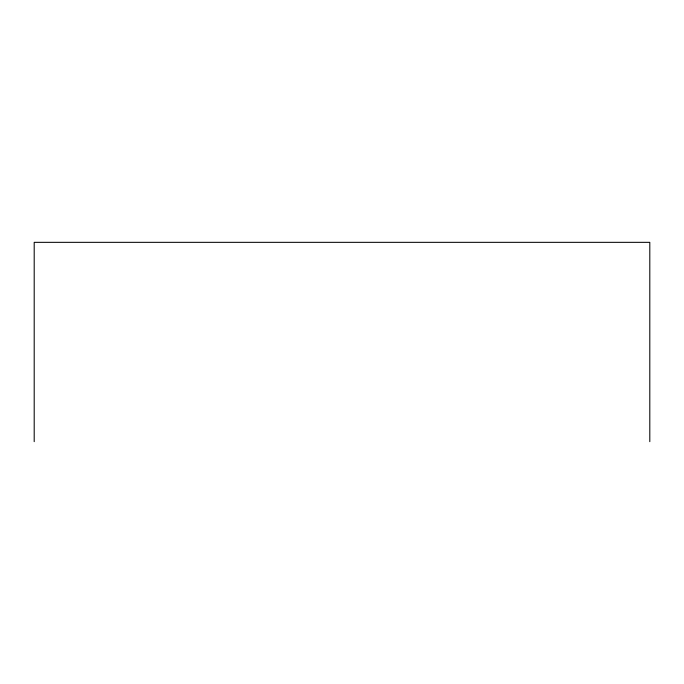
<?xml version="1.0" encoding="UTF-8"?>
<svg xmlns="http://www.w3.org/2000/svg" width="684" height="684" viewBox="0 0 684 684"><rect width="100%" height="100%" fill="white"/><g stroke="black" fill="none" stroke-linecap="round" stroke-linejoin="round"><path stroke-width="1.03" d="M649.8 441.659L649.8 242.341L34.2 242.341L34.2 441.659"/></g></svg>
